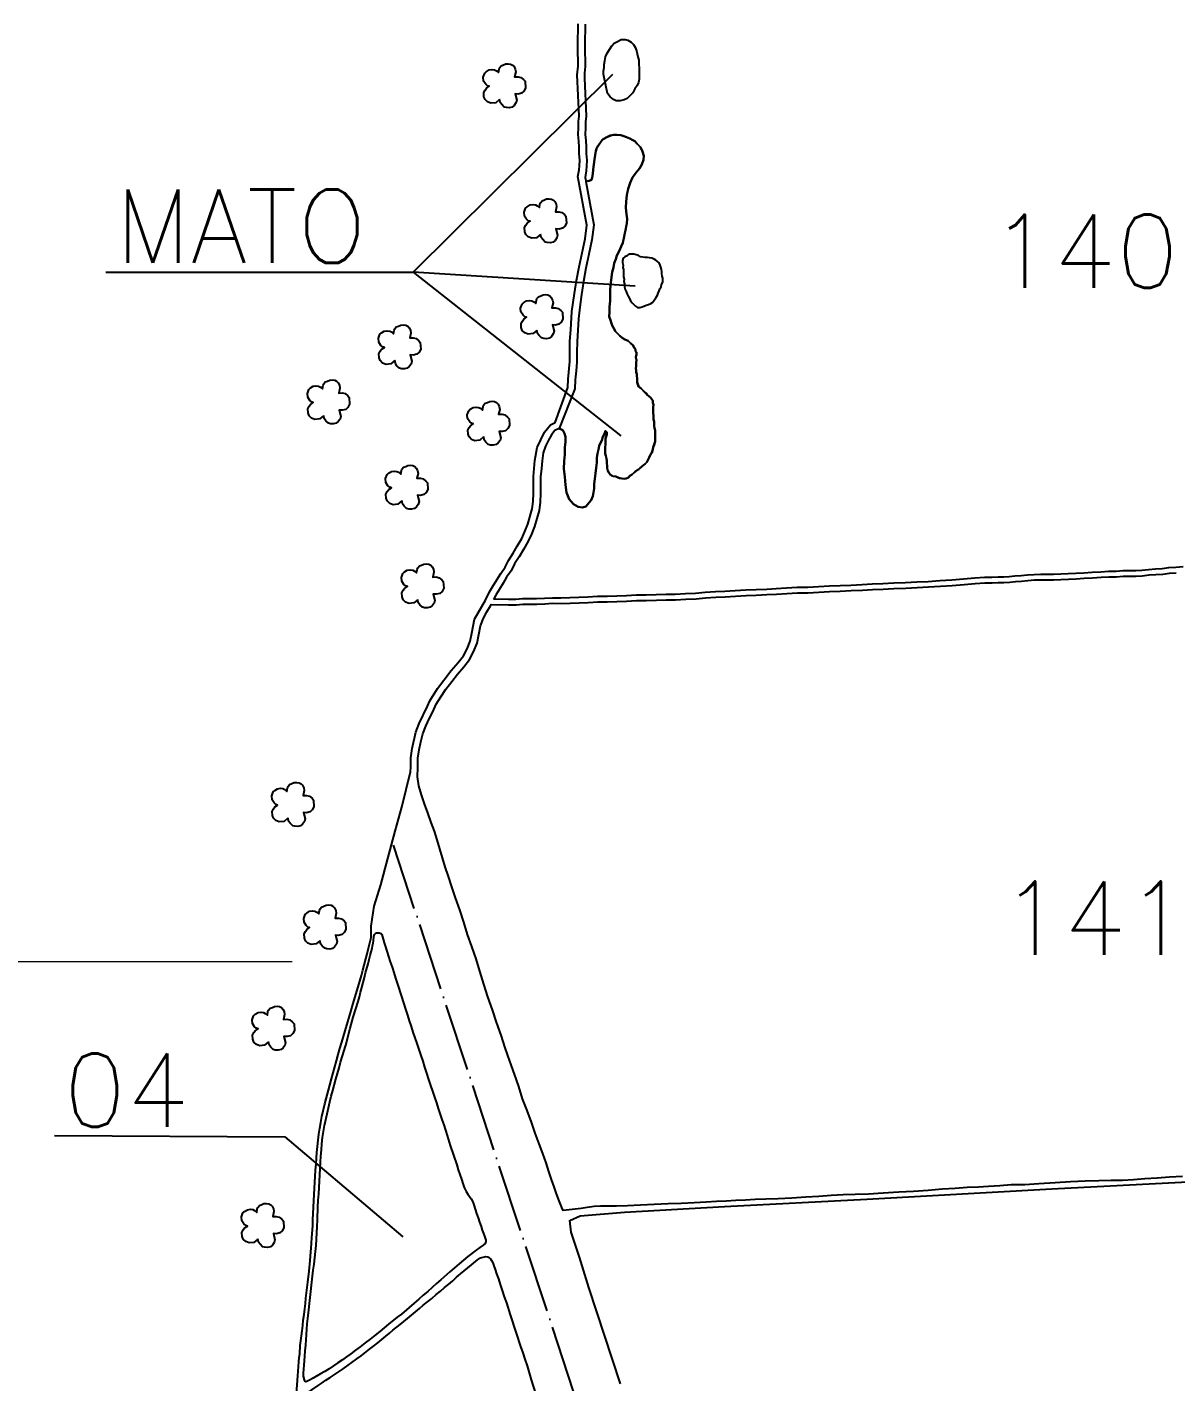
# Model space of a CAD drawing. Extents: x 737683 to 746083, y 7801653 to 7813533.
# Drawn here: x 738398 to 739213, y 7806727 to 7807688 of the extents above; entities that cross this region are included whole.
import ezdxf

# ---------------------------------------------------------------- set-up
doc = ezdxf.new("R2010")
doc.units = 0
doc.header["$MEASUREMENT"] = 0
doc.linetypes.add('ACAD_ISO04W100', pattern=[30, 24, -3, 0, -3])
doc.linetypes.add('CONTINUO', pattern=[0])
for name, color, linetype in [('0114000479', 1, 'Continuous'), ('0114000479003', 5, 'Continuous'), ('0114000479004', 5, 'Continuous'), ('0114000479140', 5, 'Continuous'), ('0114000479141', 5, 'Continuous'), ('0114000479197', 5, 'Continuous'), ('_SIMBOLO ARVORE', 118, 'Continuous'), ('MATO', 3, 'Continuous'), ('REDE_DE_LUZ', 6, 'Continuous'), ('TEXTO_NUN_TAL', 7, 'Continuous')]:
    doc.layers.add(name, color=color, linetype=linetype)
doc.layers.add('MALHA', color=253, linetype='Continuous', lineweight=9)
doc.layers.add('TEXTO_DIVERSOS', color=7, linetype='Continuous', lineweight=5)
doc.styles.add('ROMANS', font='romans')

msp = doc.modelspace()

# ---------------------------------------------------------------- linework, layer by layer
at = {"linetype": 'ByBlock'}
for points in [[(738453.74, 7807513.8), (738671.75, 7807513.8), (738813.28, 7807654.39)], [(738829.08, 7807503.89), (738671.75, 7807513.8), (738819.06, 7807397.78)], [(738417.39, 7806901.82), (738580.77, 7806900.84), (738664.53, 7806829.93)]]:
    msp.add_lwpolyline(points, dxfattribs=at)
at = {"layer": '0114000479'}
msp.add_lwpolyline([(738588.4, 7806709.09), (738589.89, 7806731.41), (738590.77, 7806741.29), (738591.01, 7806744.37), (738591.26, 7806747.03), (738591.7, 7806752.78), (738592.1, 7806756.12), (738592.49, 7806759.65), (738592.97, 7806763.22), (738593.42, 7806766.95), (738593.85, 7806770.88), (738594.33, 7806774.9), (738594.85, 7806778.82), (738595.29, 7806782.65), (738595.7, 7806786.44), (738596.13, 7806790.28), (738596.66, 7806794.09), (738597.11, 7806797.89), (738597.95, 7806805.58), (738598.67, 7806813.17), (738599.6, 7806825.28), (738599.91, 7806829.38), (738600.48, 7806837.76), (738600.7, 7806842.05), (738600.91, 7806846.5), (738601.16, 7806851.01), (738601.4, 7806855.52), (738601.63, 7806859.99), (738601.89, 7806864.32), (738602.33, 7806872.73), (738602.55, 7806877.07), (738602.89, 7806881.38), (738603.2, 7806885.58), (738603.53, 7806889.81), (738603.87, 7806894.06), (738604.4, 7806898.39), (738604.96, 7806902.71), (738605.53, 7806906.89), (738606.22, 7806911.03), (738607.04, 7806915.27), (738609.17, 7806924.11), (738612.7, 7806937.41), (738613.86, 7806941.85), (738617.29, 7806954.79), (738618.51, 7806959.1), (738619.76, 7806963.45), (738621.09, 7806967.93), (738627.82, 7806990.46), (738629.04, 7806994.72), (738632.81, 7807007.26), (738635.07, 7807015.11), (738636.08, 7807018.91), (738639.11, 7807030.59), (738640.08, 7807034.56), (738641.01, 7807038.42), (738641.98, 7807042.15), (738642.01, 7807050.08), (738644.19, 7807064.4), (738648.8, 7807079.54), (738653.76, 7807098.19), (738658.9, 7807117.66), (738663.69, 7807134.67), (738669.96, 7807159.64), (738670, 7807162.84), (738670.09, 7807169.6), (738671.09, 7807176.18), (738673.58, 7807187.62), (738676.04, 7807193.92), (738681.89, 7807206.11), (738683.66, 7807210.03), (738689.05, 7807218.69), (738698.72, 7807231.5), (738703.76, 7807237.17), (738707.46, 7807241.97), (738710.03, 7807246.76), (738712.25, 7807252.25), (738713.39, 7807257.86), (738715.34, 7807267.74), (738722.93, 7807281.26), (738725.82, 7807287.15), (738728.83, 7807291.86), (738733.83, 7807300.32), (738737.03, 7807304.77), (738739.37, 7807309.54), (738742.75, 7807314.57), (738745.58, 7807319.72), (738748.7, 7807325.06), (738751.01, 7807330.06), (738752.95, 7807335.24), (738756.2, 7807346.14), (738756.91, 7807351.24), (738756.99, 7807357.13), (738757.07, 7807363), (738757.15, 7807369.04), (738758.1, 7807380.34), (738759.62, 7807389.53), (738764.94, 7807400.39), (738769.05, 7807405.73), (738772.47, 7807407.24), (738781.37, 7807432.15), (738781.76, 7807438.01), (738782.76, 7807450.56), (738782.85, 7807457.12), (738782.96, 7807464.93), (738783.49, 7807473.08), (738784.32, 7807485.96), (738786.26, 7807498.71), (738787.55, 7807508.04), (738789.37, 7807517.63), (738791.5, 7807527.59), (738793.61, 7807537.54), (738794.87, 7807547.3), (738788.62, 7807581.62), (738789.37, 7807586.5), (738789.79, 7807589.36), (738789.84, 7807593.24), (738789.48, 7807597.89), (738789.54, 7807602.53), (738789.2, 7807606.73), (738788.83, 7807611.4), (738788.83, 7807611.4), (738788.89, 7807616.29), (738788.95, 7807620.76), (738789.41, 7807624.59), (738788.1, 7807653.82), (738788.75, 7807660.04), (738788.81, 7807664.25), (738788.45, 7807669.13), (738788.52, 7807674.55), (738788.6, 7807679.86), (738788.67, 7807684.95), (738788.73, 7807690.04)], dxfattribs=at)
at = {"layer": '0114000479003', "linetype": 'CONTINUO', "flags": 128}
msp.add_lwpolyline([(738594.76, 7806717.14), (738596.13, 7806718.71), (738597.79, 7806720.19), (738599.77, 7806721.51), (738604.48, 7806724.62), (738607.14, 7806726.39), (738609.9, 7806728.24), (738612.79, 7806730.16), (738615.77, 7806732.15), (738622.05, 7806736.39), (738631.87, 7806743.38), (738634.81, 7806745.6), (738640.88, 7806750.18), (738643.67, 7806752.5), (738646.58, 7806754.88), (738652.42, 7806759.59), (738654.93, 7806761.69), (738657.41, 7806763.66), (738662.47, 7806767.72), (738667.64, 7806772.04), (738673.29, 7806776.66), (738676.12, 7806779.01), (738678.95, 7806781.36), (738681.87, 7806783.75), (738684.92, 7806786.3), (738688.01, 7806788.95), (738691.04, 7806791.48), (738694, 7806793.95), (738696.93, 7806796.4), (738699.78, 7806798.82), (738702.57, 7806801.21), (738705.39, 7806803.6), (738708.02, 7806805.82), (738710.63, 7806807.92), (738713.14, 7806809.99), (738717.46, 7806813.68), (738719.54, 7806814.92), (738721.44, 7806815.58), (738723.27, 7806815.92), (738724.66, 7806815.81), (738725.66, 7806815.34), (738726.58, 7806814.38), (738727.37, 7806813.09), (738728.2, 7806811.38), (738729.02, 7806809.26), (738729.91, 7806806.77), (738730.95, 7806803.7), (738732.15, 7806800.08), (738733.52, 7806796.08), (738734.92, 7806791.79), (738736.37, 7806787.4), (738737.88, 7806783.05), (738740.58, 7806774.57), (738741.92, 7806770.36), (738743.31, 7806765.98), (738744.82, 7806761.51), (738747.92, 7806752.21), (738749.42, 7806747.74), (738750.9, 7806743.12), (738752.53, 7806738.38), (738754.05, 7806733.56), (738755.53, 7806728.63), (738758.58, 7806718.95), (738760.03, 7806714.34), (738761.48, 7806709.76), (738762.99, 7806705.13), (738764.51, 7806700.57), (738765.99, 7806696.05), (738769.03, 7806686.68), (738770.63, 7806681.73), (738772.22, 7806676.85), (738773.8, 7806672.1), (738775.28, 7806667.5), (738778.24, 7806658.41), (738779.77, 7806653.63), (738781.37, 7806648.75), (738782.98, 7806643.8), (738784.66, 7806638.64), (738786.42, 7806633.34), (738788.19, 7806627.95), (738789.97, 7806622.66), (738791.71, 7806617.5), (738794.92, 7806607.78), (738797.66, 7806599.43), (738799.04, 7806595.16), (738800.44, 7806590.72), (738801.87, 7806586.14), (738804.92, 7806576.91), (738806.48, 7806572.27), (738808.03, 7806567.57), (738809.62, 7806562.71), (738811.26, 7806557.71), (738812.9, 7806552.72), (738816.08, 7806543.36), (738817.57, 7806538.94), (738818.98, 7806534.67), (738821.64, 7806526.54), (738822.94, 7806522.65), (738825.44, 7806514.87), (738826.59, 7806511.18), (738828.79, 7806504.25), (738829.88, 7806500.86), (738831.09, 7806497.31), (738832.4, 7806493.61), (738833.67, 7806489.77), (738836.23, 7806482.02), (738837.47, 7806478.21), (738839.84, 7806470.9), (738841.85, 7806464.44), (738843.88, 7806458.06), (738844.96, 7806454.65), (738846.06, 7806451.14), (738847.16, 7806447.54), (738848.29, 7806444.01), (738849.39, 7806440.65), (738850.4, 7806437.53), (738851.39, 7806434.61), (738852.29, 7806432), (738853.13, 7806429.47), (738853.96, 7806427.06), (738854.59, 7806425.38), (738854.76, 7806424.83), (738855.02, 7806423.95), (738854.83, 7806423.27), (738854.84, 7806423.25), (738853.66, 7806422.68), (738852.13, 7806422.02), (738850.08, 7806421.27), (738847.76, 7806420.45), (738845.08, 7806419.95), (738842.1, 7806419.54), (738839.04, 7806419.21), (738836.14, 7806418.89), (738833.29, 7806418.72), (738827.63, 7806418.35), (738824.65, 7806418.33), (738817.35, 7806418.21), (738813.8, 7806418.09), (738807.1, 7806417.79), (738803.81, 7806417.56), (738800.3, 7806417.37), (738796.77, 7806417.24), (738793.02, 7806417), (738789.07, 7806416.76), (738785.1, 7806416.66), (738777.13, 7806416.1), (738773.31, 7806415.74), (738765.43, 7806415.12), (738753.37, 7806414.64), (738741.3, 7806414.09), (738728.61, 7806413.32), (738719.39, 7806412.85), (738710.09, 7806412.49), (738705.52, 7806412.37), (738692.17, 7806411.78), (738688.07, 7806411.6), (738680.3, 7806411.18), (738663.05, 7806410.16), (738647.88, 7806409.21), (738644.68, 7806409.06), (738641.17, 7806408.85), (738637.55, 7806408.54), (738633.7, 7806408.39), (738629.81, 7806408.3), (738622.4, 7806408.05), (738618.81, 7806407.93), (738611.56, 7806407.82), (738607.6, 7806407.61), (738603.34, 7806407.34), (738598.94, 7806406.99), (738594.8, 7806406.68), (738586.82, 7806406.08), (738582.92, 7806405.89), (738575.31, 7806405.13), (738571.64, 7806404.8), (738568.2, 7806404.67), (738565.16, 7806404.47), (738559.78, 7806404.87), (738556.55, 7806407.1), (738555.96, 7806408.89), (738556.14, 7806411.04), (738556.81, 7806413.44), (738557.79, 7806416.23), (738559.3, 7806419.58), (738561.21, 7806422.92), (738563.49, 7806426.38), (738565.76, 7806429.82), (738568.09, 7806433.4), (738570.38, 7806436.94), (738574.06, 7806444.53), (738575.03, 7806448.64), (738575.42, 7806452.79), (738575.42, 7806457.17), (738575.21, 7806461.81), (738574.93, 7806471.52), (738574.84, 7806481.24), (738574.73, 7806486.29), (738574.73, 7806491.55), (738574.85, 7806496.79), (738575.11, 7806507.19), (738575.3, 7806512.4), (738575.46, 7806517.61), (738575.62, 7806528.13), (738575.35, 7806543.82), (738575.37, 7806549.06), (738575.57, 7806554.5), (738575.96, 7806560), (738576.26, 7806565.4), (738576.66, 7806570.81), (738577.52, 7806581.74), (738577.9, 7806587.16), (738578.36, 7806597.96), (738578.55, 7806603.23), (738578.79, 7806608.4), (738578.98, 7806613.56), (738579.24, 7806618.49), (738579.62, 7806623.27), (738580.05, 7806628.06), (738580.67, 7806632.81), (738581.25, 7806637.5), (738581.78, 7806641.99), (738582.19, 7806646.38), (738582.59, 7806650.71), (738582.91, 7806655.08), (738583.41, 7806659.56), (738584.03, 7806664.16), (738585.33, 7806672.99), (738585.97, 7806677.2), (738587.94, 7806688.69), (738588.63, 7806692.3), (738589.29, 7806695.71), (738589.93, 7806698.92), (738590.52, 7806702.02), (738591.15, 7806705), (738591.64, 7806707.72), (738591.64, 7806708.62), (738592.42, 7806710.87), (738592.64, 7806711.74), (738592.76, 7806712.45), (738592.95, 7806713.61), (738593.65, 7806715.41)], close=True, dxfattribs=at)
at = {"layer": '0114000479004', "linetype": 'CONTINUO', "flags": 128}
msp.add_lwpolyline([(738595.54, 7806753.08), (738595.82, 7806756.99), (738596.04, 7806760.74), (738596.31, 7806764.43), (738596.56, 7806768.17), (738597.05, 7806772.05), (738597.57, 7806776.13), (738598.53, 7806784.75), (738598.96, 7806789.09), (738599.91, 7806797.79), (738600.36, 7806802.09), (738600.86, 7806806.36), (738601.46, 7806810.62), (738601.99, 7806815.03), (738602.45, 7806819.42), (738602.85, 7806823.77), (738603.42, 7806832.73), (738603.65, 7806837.24), (738603.88, 7806841.86), (738604.25, 7806851.18), (738604.49, 7806855.75), (738604.73, 7806860.32), (738605.02, 7806864.9), (738605.25, 7806869.39), (738605.52, 7806873.94), (738605.77, 7806878.48), (738605.98, 7806882.91), (738606.23, 7806887.21), (738606.62, 7806891.53), (738607.05, 7806895.87), (738607.56, 7806900.23), (738608.24, 7806904.54), (738608.96, 7806908.76), (738610.68, 7806917.23), (738611.69, 7806921.46), (738612.71, 7806925.61), (738613.71, 7806929.7), (738614.73, 7806933.77), (738616.86, 7806941.82), (738619.16, 7806949.82), (738620.26, 7806953.84), (738623.9, 7806965.83), (738627.08, 7806977.8), (738629.27, 7806985.73), (738632.71, 7806996.74), (738633.65, 7807000.05), (738634.5, 7807003.28), (738635.37, 7807006.62), (738636.3, 7807010.18), (738637.15, 7807013.76), (738638, 7807017.11), (738639.72, 7807023.41), (738640.58, 7807026.45), (738641.33, 7807029.33), (738642.07, 7807032.05), (738642.59, 7807034.3), (738642.99, 7807036.32), (738643.33, 7807038.05), (738643.5, 7807039.69), (738643.77, 7807042.96), (738644.31, 7807044.19), (738645.01, 7807044.97), (738645.74, 7807045.52), (738646.55, 7807045.54), (738647.6, 7807045.54), (738648.98, 7807044.95), (738649.56, 7807044.21), (738650.5, 7807040.96), (738651.22, 7807038.39), (738652.07, 7807035.47), (738654.35, 7807028.57), (738655.53, 7807024.91), (738656.8, 7807021.08), (738658.08, 7807017.25), (738659.31, 7807013.37), (738660.68, 7807009.05), (738663.46, 7807000.22), (738664.87, 7806995.75), (738666.32, 7806991.31), (738667.68, 7806987.2), (738668.98, 7806983.16), (738670.28, 7806979.12), (738671.59, 7806975.07), (738674.4, 7806966.93), (738675.77, 7806962.75), (738677.15, 7806958.57), (738678.49, 7806954.38), (738679.86, 7806950.13), (738683.96, 7806937.31), (738685.38, 7806933.12), (738686.83, 7806929.05), (738688.25, 7806924.97), (738689.57, 7806920.96), (738692.1, 7806913.14), (738693.39, 7806909.29), (738694.59, 7806905.47), (738695.76, 7806901.71), (738697.97, 7806894.72), (738700.25, 7806887.93), (738702.61, 7806881), (738703.74, 7806877.53), (738704.85, 7806874.11), (738705.92, 7806870.8), (738706.9, 7806867.71), (738708.02, 7806864.78), (738709.28, 7806862.17), (738710.54, 7806860.23), (738711.76, 7806858.52), (738712.96, 7806856.76), (738713.97, 7806854.82), (738714.86, 7806852.5), (738715.79, 7806849.53), (738716.75, 7806846.37), (738717.74, 7806843.3), (738718.82, 7806840.25), (738719.87, 7806837.22), (738720.78, 7806834.58), (738721.6, 7806832.32), (738722.34, 7806830.41), (738723.36, 7806827.63), (738723.28, 7806826.5), (738722.79, 7806825.27), (738721.34, 7806823.95), (738719.13, 7806822.39), (738716.49, 7806820.53), (738710.6, 7806815.96), (738707.52, 7806813.47), (738704.39, 7806810.8), (738701.06, 7806808.01), (738697.83, 7806805.13), (738691.34, 7806799.45), (738688.37, 7806796.86), (738682.06, 7806791.2), (738678.95, 7806788.47), (738675.76, 7806785.7), (738672.54, 7806782.95), (738663.43, 7806775.2), (738660.45, 7806772.86), (738654.22, 7806767.91), (738651.16, 7806765.36), (738648.01, 7806762.8), (738644.75, 7806760.13), (738641.3, 7806757.39), (738637.75, 7806754.66), (738634.16, 7806752.01), (738630.81, 7806749.46), (738627.56, 7806747.04), (738624.56, 7806744.79), (738621.53, 7806742.75), (738618.36, 7806740.57), (738615.24, 7806738.47), (738612.08, 7806736.44), (738609.11, 7806734.53), (738606.14, 7806732.69), (738600.79, 7806729.64), (738598.26, 7806728.35), (738596.38, 7806727.45), (738595.69, 7806727.15), (738595.19, 7806727.33), (738594.99, 7806727.71), (738594.66, 7806728.6), (738594.03, 7806731.12), (738593.94, 7806733.22), (738594.17, 7806735.99), (738594.38, 7806738.95), (738594.63, 7806741.96), (738594.92, 7806745.36), (738595.22, 7806749.14)], close=True, dxfattribs=at)
at = {"layer": '0114000479140', "linetype": 'ByBlock'}
msp.add_lwpolyline([(738793.73, 7807689.76), (738793.66, 7807684.89), (738793.6, 7807679.79), (738793.52, 7807674.48), (738793.45, 7807669.27), (738793.81, 7807664.4), (738793.74, 7807659.75), (738793.26, 7807655.1), (738793.21, 7807651.45), (738794.42, 7807624.41), (738793.95, 7807620.43), (738793.89, 7807616.22), (738793.83, 7807611.57), (738794.19, 7807607.14), (738794.55, 7807602.7), (738794.48, 7807598.05), (738794.84, 7807593.4), (738794.78, 7807588.97), (738794.32, 7807585.76), (738793.86, 7807582.78), (738793.83, 7807580.91), (738794.2, 7807578.89), (738794.64, 7807578.34), (738796.63, 7807578.75), (738798.22, 7807579.4), (738798.66, 7807581.05), (738799.11, 7807583.59), (738799.47, 7807586.58), (738799.93, 7807590.11), (738800.4, 7807593.76), (738800.86, 7807596.86), (738801.61, 7807601.38), (738803.37, 7807604.24), (738805.77, 7807607.69), (738809, 7807609.71), (738813.04, 7807611.31), (738816.25, 7807611.27), (738818.98, 7807611.01), (738821.06, 7807610.32), (738823.04, 7807609.52), (738825.44, 7807608.6), (738827, 7807607.69), (738828.98, 7807606.67), (738830.53, 7807604.98), (738832.9, 7807602.41), (738834.44, 7807599.39), (738835.23, 7807596.39), (738835.2, 7807593.52), (738833.89, 7807590.32), (738832.28, 7807587.35), (738829.83, 7807584.51), (738827.38, 7807581.11), (738825.75, 7807577.14), (738824.12, 7807572.96), (738823.22, 7807568.54), (738822.74, 7807563.89), (738822.68, 7807559.46), (738823.04, 7807554.92), (738823.41, 7807551.59), (738823.37, 7807548.38), (738822.92, 7807546.28), (738822.48, 7807544.85), (738820.36, 7807534.69), (738819.17, 7807532.05), (738817.87, 7807528.85), (738816.25, 7807525.66), (738815.48, 7807523.01), (738814.19, 7807520.26), (738813.73, 7807517.28), (738812.95, 7807513.97), (738812.48, 7807510.32), (738812.01, 7807506.34), (738811.53, 7807501.92), (738811.47, 7807497.71), (738811.42, 7807493.5), (738810.94, 7807489.19), (738810.89, 7807485.42), (738810.85, 7807482.43), (738811.65, 7807479.88), (738812.46, 7807477.54), (738813.17, 7807475.65), (738814.4, 7807473.75), (738815.11, 7807472.08), (738816.76, 7807470.39), (738818.31, 7807468.82), (738819.87, 7807467.36), (738821.84, 7807466.23), (738824.24, 7807465.2), (738825.79, 7807463.63), (738827.45, 7807462.16), (738829.4, 7807458.89), (738829.38, 7807457.93), (738830.11, 7807457.15), (738830.08, 7807455.37), (738829.75, 7807454.16), (738829.73, 7807452.83), (738830.03, 7807451.39), (738830.01, 7807449.95), (738829.99, 7807448.4), (738829.97, 7807447.18), (738829.64, 7807445.63), (738829.93, 7807444.41), (738829.91, 7807442.97), (738830.32, 7807441.64), (738830.3, 7807440.2), (738830.69, 7807438.64), (738830.66, 7807435.99), (738831.06, 7807434.43), (738831.46, 7807433.21), (738832.18, 7807432.31), (738833.42, 7807431.3), (738835.86, 7807428.9), (738836.94, 7807428.04), (738837.77, 7807427.03), (738838.91, 7807425.91), (738840.15, 7807425), (738841.7, 7807422.85), (738841.67, 7807421.22), (738842.07, 7807419.77), (738842.05, 7807418.22), (738842.03, 7807416.78), (738842, 7807414.02), (738842.29, 7807412.35), (738842.25, 7807409.36), (738842.65, 7807407.92), (738842.6, 7807404.7), (738843.4, 7807401.81), (738843.38, 7807400.26), (738843.36, 7807398.6), (738843.34, 7807397.16), (738843.29, 7807393.73), (738842.64, 7807391.58), (738841.98, 7807389.76), (738841.65, 7807388.22), (738840.92, 7807385.83), (738839.91, 7807384.03), (738839.16, 7807382.38), (738838.3, 7807380.95), (738837.44, 7807379.19), (738836.27, 7807377.99), (738835.1, 7807377.12), (738833.83, 7807376.14), (738831.98, 7807374.4), (738830.65, 7807373.41), (738829.38, 7807372.54), (738828.22, 7807371.56), (738826.94, 7807370.47), (738825.36, 7807369.5), (738824.51, 7807368.4), (738822.22, 7807367.31), (738819.78, 7807367.69), (738817.57, 7807368.01), (738815.39, 7807368.97), (738813.11, 7807369.3), (738811.43, 7807370.46), (738810.61, 7807371.8), (738809.79, 7807373.03), (738809.39, 7807374.81), (738809.42, 7807376.69), (738809.13, 7807378.36), (738809.15, 7807380.02), (738808.76, 7807381.79), (738808.36, 7807383.68), (738807.96, 7807385.35), (738807.99, 7807387.23), (738808.02, 7807389.56), (738808.05, 7807391.88), (738808.08, 7807393.98), (738808.11, 7807395.87), (738808.99, 7807398.96), (738809, 7807399.95), (738808.59, 7807400.95), (738808.18, 7807401.4), (738807.74, 7807400.08), (738806.99, 7807398.43), (738806.13, 7807396.78), (738805.68, 7807394.9), (738804.5, 7807392.81), (738803.64, 7807390.72), (738803.18, 7807388.18), (738802.41, 7807385.42), (738801.95, 7807382.22), (738801.9, 7807378.9), (738801.43, 7807375.14), (738800.96, 7807371.05), (738800.59, 7807367.29), (738800.13, 7807363.75), (738800.08, 7807360.54), (738799.63, 7807357.77), (738799.17, 7807355.01), (738797.98, 7807352.15), (738794.25, 7807347.77), (738791.83, 7807346.92), (738788.69, 7807347.4), (738785.47, 7807349.33), (738782.37, 7807352.91), (738780.44, 7807357.59), (738779.68, 7807363.14), (738779.34, 7807368.79), (738778.68, 7807374.56), (738778.75, 7807379.87), (738779.24, 7807384.63), (738779.3, 7807389.5), (738779.67, 7807393.7), (738779.72, 7807397.14), (738779.02, 7807399.47), (738777.79, 7807401.81), (738775.4, 7807403.06), (738772.24, 7807401.67), (738769.78, 7807398.49), (738767.74, 7807394.75), (738765.69, 7807390.57), (738764.05, 7807385.72), (738763.14, 7807380.19), (738762.65, 7807374.77), (738762.15, 7807368.8), (738762.07, 7807362.93), (738761.99, 7807357.06), (738761.91, 7807350.86), (738761.09, 7807345), (738759.34, 7807339.16), (738757.69, 7807333.64), (738755.63, 7807328.13), (738753.14, 7807322.74), (738749.92, 7807317.25), (738747.02, 7807311.97), (738743.71, 7807307.03), (738741.34, 7807302.19), (738738.03, 7807297.58), (738735.56, 7807293.41), (738733.09, 7807289.23), (738730.63, 7807285.39), (738728.96, 7807282.17), (738739.36, 7807282.07), (738744.52, 7807282.11), (738749.36, 7807282.49), (738754.13, 7807282.42), (738759.33, 7807282.57), (738764.85, 7807282.72), (738770.56, 7807283.09), (738776.57, 7807283.01), (738782.9, 7807283.14), (738789.28, 7807283.5), (738795.68, 7807283.74), (738802.52, 7807284.09), (738809.36, 7807284.22), (738816.15, 7807284.35), (738822.93, 7807284.7), (738830.1, 7807285.05), (738836.93, 7807285.18), (738844.16, 7807285.42), (738850.99, 7807285.54), (738857.67, 7807285.68), (738864.88, 7807286.02), (738872.08, 7807286.36), (738878.89, 7807286.93), (738886.05, 7807287.39), (738892.88, 7807287.75), (738900.1, 7807288.09), (738907.67, 7807288.65), (738914.93, 7807288.89), (738922.46, 7807289.23), (738929.25, 7807289.58), (738936.49, 7807290.15), (738944.11, 7807290.49), (738951.75, 7807290.61), (738959.27, 7807291.06), (738966.94, 7807291.4), (738974.49, 7807291.74), (738982.14, 7807292.08), (738990.1, 7807292.52), (738997.35, 7807292.87), (739004.9, 7807293.21), (739012.57, 7807293.55), (739020.96, 7807293.88), (739028.91, 7807294.21), (739036.86, 7807294.66), (739045.35, 7807295.21), (739053.73, 7807295.76), (739062.09, 7807296.42), (739070.09, 7807297.2), (739076.98, 7807297.55), (739082.23, 7807297.7), (739086.55, 7807297.87), (739090.63, 7807297.92), (739094.53, 7807298.09), (739098.48, 7807298.47), (739102.89, 7807298.86), (739107.31, 7807299.24), (739112.19, 7807299.62), (739116.98, 7807299.78), (739121.42, 7807299.83), (739125.81, 7807299.78), (739130.97, 7807299.92), (739136.22, 7807300.3), (739141.78, 7807300.44), (739147.3, 7807300.81), (739153.39, 7807301.17), (739159.39, 7807301.53), (739164.98, 7807301.79), (739170.19, 7807301.94), (739175.05, 7807302.32), (739179.81, 7807302.26), (739184.17, 7807302.42), (739188.48, 7807302.58), (739193.29, 7807303.17), (739198.16, 7807303.44), (739202.92, 7807303.81), (739207.64, 7807304.41), (739212.53, 7807304.8), (739217.79, 7807305.17)], dxfattribs=at)
at = {"layer": '0114000479141', "linetype": 'ByBlock'}
msp.add_lwpolyline([(739217.46, 7806872.71), (739208.17, 7806872.17), (739199.37, 7806871.41), (739190.69, 7806870.97), (739182.58, 7806870.41), (739174.69, 7806869.86), (739166.81, 7806869.75), (739157.99, 7806869.65), (739148.29, 7806869.44), (739137.84, 7806868.92), (739127.03, 7806868.18), (739115.38, 7806867.56), (739105.47, 7806866.81), (739095.84, 7806866.72), (739087.8, 7806866.16), (739079.81, 7806865.71), (739072.59, 7806865.15), (739064.64, 7806864.81), (739056.21, 7806864.26), (739046.96, 7806863.61), (739036.99, 7806862.86), (739026.56, 7806862.12), (739016.18, 7806861.7), (739005.02, 7806860.96), (738994.59, 7806860.22), (738985.1, 7806860.02), (738976.64, 7806859.69), (738968.22, 7806859.14), (738959.44, 7806858.59), (738950.19, 7806858.16), (738940.21, 7806857.41), (738930.63, 7806856.88), (738921.84, 7806856.67), (738914.25, 7806856.32), (738907.42, 7806855.97), (738900.61, 7806855.62), (738893.79, 7806855.27), (738886.96, 7806854.92), (738879.43, 7806854.47), (738871.04, 7806854.14), (738861.82, 7806853.6), (738852.61, 7806853.28), (738842.62, 7806852.86), (738832.98, 7806852.33), (738823.77, 7806852.01), (738815.88, 7806851.68), (738809.5, 7806851.76), (738804.56, 7806851.6), (738800.02, 7806851.32), (738795.18, 7806850.71), (738790.78, 7806850.1), (738778.13, 7806848.53), (738777.17, 7806850.75), (738775.24, 7806855.43), (738773.32, 7806860.44), (738771.81, 7806865.33), (738769.89, 7806870.67), (738767.98, 7806876.35), (738765.96, 7806882.35), (738763.74, 7806888.92), (738761.01, 7806895.93), (738758.28, 7806903.39), (738755.66, 7806911.18), (738752.52, 7806919.52), (738749.38, 7806927.76), (738746.78, 7806936.44), (738743.65, 7806945.34), (738740.21, 7806954.46), (738737.08, 7806963.81), (738734.06, 7806972.93), (738730.94, 7806982.05), (738727.91, 7806990.96), (738724.79, 7807000.08), (738721.77, 7807009.09), (738719.06, 7807018.21), (738716.35, 7807027.1), (738713.32, 7807035.78), (738710.19, 7807044.24), (738707.58, 7807052.92), (738704.87, 7807061.81), (738701.74, 7807070.38), (738699.12, 7807078.17), (738696.8, 7807085.4), (738694.48, 7807092.18), (738692.58, 7807098.52), (738690.67, 7807104.97), (738688.77, 7807111.31), (738686.86, 7807117.65), (738684.53, 7807123.77), (738682.21, 7807130.45), (738679.89, 7807137.01), (738677.57, 7807143.36), (738675.66, 7807149.69), (738674.91, 7807156.02), (738675, 7807162.77), (738675.08, 7807169.19), (738676, 7807175.27), (738677.23, 7807180.9), (738678.57, 7807186.64), (738680.63, 7807191.93), (738683.11, 7807197.1), (738685.59, 7807202.16), (738688.08, 7807207.67), (738691.29, 7807212.83), (738695.03, 7807218.32), (738699.09, 7807223.69), (738703.14, 7807228.95), (738707.61, 7807233.98), (738711.66, 7807239.25), (738714.57, 7807244.63), (738717.06, 7807250.8), (738718.3, 7807256.87), (738719.53, 7807263.17), (738721.6, 7807268.68), (738724.07, 7807273.08), (738726.54, 7807277.25), (738726.99, 7807278.19), (738739.36, 7807278.07), (738744.69, 7807278.11), (738749.49, 7807278.49), (738754.16, 7807278.42), (738759.44, 7807278.57), (738765.03, 7807278.72), (738770.66, 7807279.09), (738776.59, 7807279.01), (738783.05, 7807279.14), (738789.47, 7807279.5), (738795.86, 7807279.75), (738802.66, 7807280.1), (738809.44, 7807280.22), (738816.29, 7807280.36), (738823.13, 7807280.71), (738830.23, 7807281.05), (738837.03, 7807281.18), (738844.27, 7807281.42), (738851.07, 7807281.55), (738857.81, 7807281.68), (738865.07, 7807282.02), (738872.34, 7807282.37), (738879.18, 7807282.94), (738886.28, 7807283.4), (738893.08, 7807283.75), (738900.34, 7807284.1), (738907.88, 7807284.66), (738915.09, 7807284.89), (738922.66, 7807285.23), (738929.51, 7807285.59), (738936.74, 7807286.15), (738944.23, 7807286.49), (738951.9, 7807286.61), (738959.48, 7807287.06), (738967.12, 7807287.4), (738974.67, 7807287.74), (738982.34, 7807288.08), (738990.31, 7807288.53), (738997.54, 7807288.87), (739005.08, 7807289.21), (739012.73, 7807289.55), (739021.12, 7807289.88), (739029.11, 7807290.22), (739037.1, 7807290.67), (739045.61, 7807291.22), (739054.01, 7807291.77), (739062.44, 7807292.43), (739070.39, 7807293.21), (739077.14, 7807293.56), (739082.37, 7807293.71), (739086.65, 7807293.87), (739090.74, 7807293.92), (739094.81, 7807294.1), (739098.84, 7807294.49), (739103.24, 7807294.87), (739107.64, 7807295.25), (739112.41, 7807295.63), (739117.07, 7807295.78), (739121.42, 7807295.83), (739125.84, 7807295.77), (739131.17, 7807295.93), (739136.41, 7807296.3), (739141.96, 7807296.45), (739147.55, 7807296.82), (739153.63, 7807297.18), (739159.6, 7807297.54), (739165.13, 7807297.79), (739170.4, 7807297.94), (739175.18, 7807298.32), (739179.86, 7807298.26), (739184.31, 7807298.42), (739188.8, 7807298.58), (739193.65, 7807299.19), (739198.43, 7807299.45), (739203.33, 7807299.83), (739208.05, 7807300.43), (739212.82, 7807300.81)], dxfattribs=at)
at = {"layer": '0114000479197'}
msp.add_lwpolyline([(738818.77, 7806725.63), (738796.29, 7806794.1), (738789.79, 7806815.42), (738783.88, 7806833.28), (738782.97, 7806841.46), (738790.14, 7806844.77), (738821.69, 7806847.35), (738892.51, 7806851.32), (738993.37, 7806856.67), (739124.59, 7806863.96), (739267.22, 7806871.31), (739478.26, 7806882.98), (739525.52, 7806885.24), (739530.2, 7806884.79), (739536.68, 7806883.8), (739539.27, 7806876.51), (739540.32, 7806869.11), (739545.97, 7806804.61), (739561.48, 7806583.2)], dxfattribs=at)
at = {"layer": '_SIMBOLO ARVORE', "linetype": 'CONTINUO'}
for points in [[(738733.01, 7807636.33, 0), (738730.31, 7807634.06, 0), (738726.87, 7807633.67, 0), (738724.43, 7807634.62, 0), (738722.69, 7807636.32, 0), (738721.98, 7807638.28, 0), (738721.78, 7807641.16, 0), (738722.72, 7807642.98, 0), (738723.71, 7807644.33, 0), (738725.68, 7807645.67, 0), (738724.42, 7807646.07, 0), (738723.19, 7807647.09, 0), (738721.73, 7807649.39, 0), (738721.46, 7807652.13, 0), (738722.52, 7807654.97, 0), (738723.62, 7807656, 0), (738725.64, 7807657.23, 0), (738727.75, 7807657.51, 0), (738729.45, 7807657.27, 0), (738730.78, 7807656.65, 0), (738732.25, 7807655.34, 0), (738732.69, 7807657.84, 0), (738733.06, 7807658.84, 0), (738734.16, 7807660.23, 0), (738735.79, 7807660.83, 0), (738737.38, 7807661.53, 0), (738739.17, 7807661.7, 0), (738740.86, 7807661.45, 0), (738742.24, 7807660.73, 0), (738743.26, 7807659.62, 0), (738744.15, 7807657.86, 0), (738744.5, 7807655.89, 0), (738743.69, 7807652.39, 0), (738746.14, 7807652.43, 0), (738748.17, 7807651.94, 0), (738750.08, 7807650.43, 0), (738751.15, 7807649.22, 0), (738751.43, 7807644.4, 0), (738750.25, 7807642.24, 0), (738748.68, 7807640.8, 0), (738746.21, 7807640.14, 0), (738744.04, 7807640.33, 0), (738745.2, 7807635.83, 0), (738744.67, 7807633.91, 0), (738743.37, 7807632.08, 0), (738741.94, 7807630.94, 0), (738739.9, 7807630.44, 0), (738737.88, 7807630.56, 0), (738736.37, 7807630.99, 0), (738734.63, 7807632.69, 0), (738733.45, 7807634.23, 0), (738733.09, 7807636.56, 0)], [(738761.99, 7807540.61, 0), (738759.29, 7807538.34, 0), (738755.86, 7807537.95, 0), (738753.42, 7807538.9, 0), (738751.68, 7807540.6, 0), (738750.96, 7807542.55, 0), (738750.77, 7807545.44, 0), (738751.71, 7807547.26, 0), (738752.69, 7807548.61, 0), (738754.67, 7807549.95, 0), (738753.41, 7807550.35, 0), (738752.17, 7807551.37, 0), (738750.71, 7807553.67, 0), (738750.45, 7807556.4, 0), (738751.5, 7807559.25, 0), (738752.61, 7807560.27, 0), (738754.62, 7807561.51, 0), (738756.74, 7807561.79, 0), (738758.43, 7807561.55, 0), (738759.77, 7807560.93, 0), (738761.23, 7807559.62, 0), (738761.67, 7807562.12, 0), (738762.05, 7807563.12, 0), (738763.14, 7807564.51, 0), (738764.77, 7807565.1, 0), (738766.37, 7807565.81, 0), (738768.15, 7807565.97, 0), (738769.85, 7807565.73, 0), (738771.22, 7807565.01, 0), (738772.24, 7807563.9, 0), (738773.14, 7807562.14, 0), (738773.49, 7807560.17, 0), (738772.68, 7807556.67, 0), (738775.13, 7807556.71, 0), (738777.16, 7807556.22, 0), (738779.07, 7807554.71, 0), (738780.13, 7807553.49, 0), (738780.42, 7807548.67, 0), (738779.24, 7807546.52, 0), (738777.67, 7807545.08, 0), (738775.2, 7807544.42, 0), (738773.03, 7807544.61, 0), (738774.19, 7807540.11, 0), (738773.66, 7807538.19, 0), (738772.35, 7807536.36, 0), (738770.92, 7807535.22, 0), (738768.89, 7807534.72, 0), (738766.87, 7807534.84, 0), (738765.35, 7807535.27, 0), (738763.62, 7807536.97, 0), (738762.44, 7807538.51, 0), (738762.08, 7807540.84, 0)], [(738759.47, 7807472.6, 0), (738756.77, 7807470.33, 0), (738753.34, 7807469.93, 0), (738750.89, 7807470.88, 0), (738749.16, 7807472.59, 0), (738748.44, 7807474.54, 0), (738748.25, 7807477.43, 0), (738749.19, 7807479.25, 0), (738750.17, 7807480.59, 0), (738752.15, 7807481.93, 0), (738750.89, 7807482.33, 0), (738749.65, 7807483.36, 0), (738748.19, 7807485.66, 0), (738747.93, 7807488.39, 0), (738748.98, 7807491.24, 0), (738750.09, 7807492.26, 0), (738752.1, 7807493.49, 0), (738754.22, 7807493.78, 0), (738755.91, 7807493.53, 0), (738757.25, 7807492.92, 0), (738758.71, 7807491.61, 0), (738759.15, 7807494.11, 0), (738759.53, 7807495.11, 0), (738760.62, 7807496.49, 0), (738762.25, 7807497.09, 0), (738763.84, 7807497.8, 0), (738765.63, 7807497.96, 0), (738767.33, 7807497.72, 0), (738768.7, 7807496.99, 0), (738769.72, 7807495.89, 0), (738770.62, 7807494.12, 0), (738770.97, 7807492.16, 0), (738770.16, 7807488.66, 0), (738772.61, 7807488.7, 0), (738774.64, 7807488.21, 0), (738776.55, 7807486.69, 0), (738777.61, 7807485.48, 0), (738777.9, 7807480.66, 0), (738776.72, 7807478.5, 0), (738775.15, 7807477.07, 0), (738772.67, 7807476.41, 0), (738770.51, 7807476.6, 0), (738771.67, 7807472.1, 0), (738771.13, 7807470.18, 0), (738769.83, 7807468.35, 0), (738768.4, 7807467.2, 0), (738766.36, 7807466.7, 0), (738764.35, 7807466.83, 0), (738762.83, 7807467.26, 0), (738761.1, 7807468.96, 0), (738759.92, 7807470.5, 0), (738759.56, 7807472.83, 0)], [(738658.65, 7807451.18, 0), (738655.95, 7807448.92, 0), (738652.52, 7807448.52, 0), (738650.07, 7807449.47, 0), (738648.34, 7807451.18, 0), (738647.62, 7807453.13, 0), (738647.43, 7807456.01, 0), (738648.36, 7807457.84, 0), (738649.35, 7807459.18, 0), (738651.33, 7807460.52, 0), (738650.07, 7807460.92, 0), (738648.83, 7807461.95, 0), (738647.37, 7807464.24, 0), (738647.11, 7807466.98, 0), (738648.16, 7807469.83, 0), (738649.27, 7807470.85, 0), (738651.28, 7807472.08, 0), (738653.4, 7807472.37, 0), (738655.09, 7807472.12, 0), (738656.43, 7807471.51, 0), (738657.89, 7807470.2, 0), (738658.33, 7807472.7, 0), (738658.71, 7807473.7, 0), (738659.8, 7807475.08, 0), (738661.43, 7807475.68, 0), (738663.02, 7807476.39, 0), (738664.81, 7807476.55, 0), (738666.51, 7807476.31, 0), (738667.88, 7807475.58, 0), (738668.9, 7807474.48, 0), (738669.8, 7807472.71, 0), (738670.15, 7807470.75, 0), (738669.34, 7807467.25, 0), (738671.79, 7807467.29, 0), (738673.82, 7807466.8, 0), (738675.73, 7807465.28, 0), (738676.79, 7807464.07, 0), (738677.08, 7807459.25, 0), (738675.9, 7807457.09, 0), (738674.33, 7807455.66, 0), (738671.85, 7807455, 0), (738669.69, 7807455.19, 0), (738670.84, 7807450.68, 0), (738670.31, 7807448.77, 0), (738669.01, 7807446.93, 0), (738667.58, 7807445.79, 0), (738665.54, 7807445.29, 0), (738663.53, 7807445.41, 0), (738662.01, 7807445.84, 0), (738660.28, 7807447.55, 0), (738659.1, 7807449.09, 0), (738658.74, 7807451.42, 0)], [(738608.24, 7807412.14, 0), (738605.54, 7807409.87, 0), (738602.11, 7807409.48, 0), (738599.66, 7807410.43, 0), (738597.93, 7807412.13, 0), (738597.21, 7807414.09, 0), (738597.02, 7807416.97, 0), (738597.95, 7807418.79, 0), (738598.94, 7807420.14, 0), (738600.92, 7807421.48, 0), (738599.66, 7807421.88, 0), (738598.42, 7807422.9, 0), (738596.96, 7807425.2, 0), (738596.7, 7807427.94, 0), (738597.75, 7807430.78, 0), (738598.86, 7807431.81, 0), (738600.87, 7807433.04, 0), (738602.99, 7807433.32, 0), (738604.68, 7807433.08, 0), (738606.02, 7807432.46, 0), (738607.48, 7807431.15, 0), (738607.92, 7807433.65, 0), (738608.3, 7807434.65, 0), (738609.39, 7807436.04, 0), (738611.02, 7807436.64, 0), (738612.61, 7807437.34, 0), (738614.4, 7807437.51, 0), (738616.1, 7807437.27, 0), (738617.47, 7807436.54, 0), (738618.49, 7807435.43, 0), (738619.39, 7807433.67, 0), (738619.74, 7807431.7, 0), (738618.92, 7807428.2, 0), (738621.38, 7807428.24, 0), (738623.41, 7807427.75, 0), (738625.32, 7807426.24, 0), (738626.38, 7807425.03, 0), (738626.67, 7807420.21, 0), (738625.49, 7807418.05, 0), (738623.92, 7807416.61, 0), (738621.44, 7807415.95, 0), (738619.28, 7807416.14, 0), (738620.43, 7807411.64, 0), (738619.9, 7807409.72, 0), (738618.6, 7807407.89, 0), (738617.17, 7807406.75, 0), (738615.13, 7807406.25, 0), (738613.12, 7807406.37, 0), (738611.6, 7807406.8, 0), (738609.87, 7807408.5, 0), (738608.69, 7807410.04, 0), (738608.33, 7807412.37, 0)], [(738721.66, 7807397.03, 0), (738718.96, 7807394.76, 0), (738715.53, 7807394.36, 0), (738713.09, 7807395.31, 0), (738711.35, 7807397.02, 0), (738710.64, 7807398.97, 0), (738710.44, 7807401.86, 0), (738711.38, 7807403.68, 0), (738712.36, 7807405.02, 0), (738714.34, 7807406.36, 0), (738713.08, 7807406.77, 0), (738711.84, 7807407.79, 0), (738710.38, 7807410.09, 0), (738710.12, 7807412.82, 0), (738711.17, 7807415.67, 0), (738712.28, 7807416.69, 0), (738714.29, 7807417.92, 0), (738716.41, 7807418.21, 0), (738718.1, 7807417.97, 0), (738719.44, 7807417.35, 0), (738720.91, 7807416.04, 0), (738721.35, 7807418.54, 0), (738721.72, 7807419.54, 0), (738722.81, 7807420.92, 0), (738724.45, 7807421.52, 0), (738726.04, 7807422.23, 0), (738727.83, 7807422.39, 0), (738729.52, 7807422.15, 0), (738730.9, 7807421.42, 0), (738731.92, 7807420.32, 0), (738732.81, 7807418.56, 0), (738733.16, 7807416.59, 0), (738732.35, 7807413.09, 0), (738734.8, 7807413.13, 0), (738736.83, 7807412.64, 0), (738738.74, 7807411.12, 0), (738739.8, 7807409.91, 0), (738740.09, 7807405.09, 0), (738738.91, 7807402.93, 0), (738737.34, 7807401.5, 0), (738734.87, 7807400.84, 0), (738732.7, 7807401.03, 0), (738733.86, 7807396.53, 0), (738733.33, 7807394.61, 0), (738732.03, 7807392.78, 0), (738730.59, 7807391.64, 0), (738728.56, 7807391.13, 0), (738726.54, 7807391.26, 0), (738725.02, 7807391.69, 0), (738723.29, 7807393.39, 0), (738722.11, 7807394.93, 0), (738721.75, 7807397.26, 0)], [(738663.69, 7807351.69, 0), (738660.99, 7807349.42, 0), (738657.56, 7807349.02, 0), (738655.12, 7807349.97, 0), (738653.38, 7807351.68, 0), (738652.66, 7807353.63, 0), (738652.47, 7807356.51, 0), (738653.41, 7807358.34, 0), (738654.39, 7807359.68, 0), (738656.37, 7807361.02, 0), (738655.11, 7807361.42, 0), (738653.87, 7807362.45, 0), (738652.41, 7807364.74, 0), (738652.15, 7807367.48, 0), (738653.2, 7807370.33, 0), (738654.31, 7807371.35, 0), (738656.32, 7807372.58, 0), (738658.44, 7807372.87, 0), (738660.13, 7807372.62, 0), (738661.47, 7807372.01, 0), (738662.93, 7807370.7, 0), (738663.37, 7807373.2, 0), (738663.75, 7807374.2, 0), (738664.84, 7807375.58, 0), (738666.47, 7807376.18, 0), (738668.07, 7807376.89, 0), (738669.85, 7807377.05, 0), (738671.55, 7807376.81, 0), (738672.92, 7807376.08, 0), (738673.94, 7807374.98, 0), (738674.84, 7807373.21, 0), (738675.19, 7807371.25, 0), (738674.38, 7807367.75, 0), (738676.83, 7807367.79, 0), (738678.86, 7807367.3, 0), (738680.77, 7807365.78, 0), (738681.83, 7807364.57, 0), (738682.12, 7807359.75, 0), (738680.94, 7807357.59, 0), (738679.37, 7807356.16, 0), (738676.9, 7807355.5, 0), (738674.73, 7807355.69, 0), (738675.89, 7807351.18, 0), (738675.36, 7807349.27, 0), (738674.05, 7807347.43, 0), (738672.62, 7807346.29, 0), (738670.59, 7807345.79, 0), (738668.57, 7807345.91, 0), (738667.05, 7807346.34, 0), (738665.32, 7807348.05, 0), (738664.14, 7807349.59, 0), (738663.78, 7807351.92, 0)], [(738674.97, 7807281.67, 0), (738672.26, 7807279.4, 0), (738668.83, 7807279.01, 0), (738666.39, 7807279.96, 0), (738664.65, 7807281.66, 0), (738663.94, 7807283.62, 0), (738663.74, 7807286.5, 0), (738664.68, 7807288.32, 0), (738665.66, 7807289.67, 0), (738667.64, 7807291.01, 0), (738666.38, 7807291.41, 0), (738665.14, 7807292.43, 0), (738663.69, 7807294.73, 0), (738663.42, 7807297.47, 0), (738664.47, 7807300.31, 0), (738665.58, 7807301.34, 0), (738667.6, 7807302.57, 0), (738669.71, 7807302.85, 0), (738671.4, 7807302.61, 0), (738672.74, 7807301.99, 0), (738674.21, 7807300.68, 0), (738674.65, 7807303.18, 0), (738675.02, 7807304.18, 0), (738676.12, 7807305.57, 0), (738677.75, 7807306.17, 0), (738679.34, 7807306.87, 0), (738681.13, 7807307.04, 0), (738682.82, 7807306.8, 0), (738684.2, 7807306.07, 0), (738685.22, 7807304.97, 0), (738686.11, 7807303.2, 0), (738686.46, 7807301.23, 0), (738685.65, 7807297.73, 0), (738688.1, 7807297.77, 0), (738690.13, 7807297.28, 0), (738692.04, 7807295.77, 0), (738693.1, 7807294.56, 0), (738693.39, 7807289.74, 0), (738692.21, 7807287.58, 0), (738690.64, 7807286.14, 0), (738688.17, 7807285.48, 0), (738686, 7807285.67, 0), (738687.16, 7807281.17, 0), (738686.63, 7807279.25, 0), (738685.33, 7807277.42, 0), (738683.89, 7807276.28, 0), (738681.86, 7807275.78, 0), (738679.84, 7807275.9, 0), (738678.33, 7807276.33, 0), (738676.59, 7807278.03, 0), (738675.41, 7807279.57, 0), (738675.05, 7807281.9, 0)], [(738582.97, 7807126.75, 0), (738580.27, 7807124.49, 0), (738576.83, 7807124.09, 0), (738574.39, 7807125.04, 0), (738572.65, 7807126.74, 0), (738571.94, 7807128.7, 0), (738571.74, 7807131.58, 0), (738572.68, 7807133.4, 0), (738573.67, 7807134.75, 0), (738575.64, 7807136.09, 0), (738574.38, 7807136.49, 0), (738573.15, 7807137.52, 0), (738571.69, 7807139.81, 0), (738571.42, 7807142.55, 0), (738572.48, 7807145.4, 0), (738573.58, 7807146.42, 0), (738575.6, 7807147.65, 0), (738577.71, 7807147.93, 0), (738579.41, 7807147.69, 0), (738580.74, 7807147.07, 0), (738582.21, 7807145.76, 0), (738582.65, 7807148.27, 0), (738583.02, 7807149.26, 0), (738584.12, 7807150.65, 0), (738585.75, 7807151.25, 0), (738587.34, 7807151.96, 0), (738589.13, 7807152.12, 0), (738590.82, 7807151.88, 0), (738592.2, 7807151.15, 0), (738593.22, 7807150.05, 0), (738594.11, 7807148.28, 0), (738594.46, 7807146.32, 0), (738593.65, 7807142.82, 0), (738596.1, 7807142.85, 0), (738598.13, 7807142.37, 0), (738600.04, 7807140.85, 0), (738601.11, 7807139.64, 0), (738601.39, 7807134.82, 0), (738600.21, 7807132.66, 0), (738598.64, 7807131.22, 0), (738596.17, 7807130.56, 0), (738594, 7807130.75, 0), (738595.16, 7807126.25, 0), (738594.63, 7807124.33, 0), (738593.33, 7807122.5, 0), (738591.9, 7807121.36, 0), (738589.86, 7807120.86, 0), (738587.84, 7807120.98, 0), (738586.33, 7807121.41, 0), (738584.59, 7807123.12, 0), (738583.41, 7807124.65, 0), (738583.05, 7807126.99, 0)], [(738605.65, 7807039.85, 0), (738602.95, 7807037.58, 0), (738599.52, 7807037.19, 0), (738597.07, 7807038.14, 0), (738595.34, 7807039.84, 0), (738594.62, 7807041.79, 0), (738594.43, 7807044.68, 0), (738595.36, 7807046.5, 0), (738596.35, 7807047.85, 0), (738598.33, 7807049.19, 0), (738597.07, 7807049.59, 0), (738595.83, 7807050.61, 0), (738594.37, 7807052.91, 0), (738594.11, 7807055.64, 0), (738595.16, 7807058.49, 0), (738596.27, 7807059.51, 0), (738598.28, 7807060.75, 0), (738600.4, 7807061.03, 0), (738602.09, 7807060.79, 0), (738603.43, 7807060.17, 0), (738604.89, 7807058.86, 0), (738605.33, 7807061.36, 0), (738605.71, 7807062.36, 0), (738606.8, 7807063.75, 0), (738608.43, 7807064.34, 0), (738610.02, 7807065.05, 0), (738611.81, 7807065.21, 0), (738613.51, 7807064.97, 0), (738614.88, 7807064.25, 0), (738615.9, 7807063.14, 0), (738616.8, 7807061.38, 0), (738617.15, 7807059.41, 0), (738616.33, 7807055.91, 0), (738618.79, 7807055.95, 0), (738620.82, 7807055.46, 0), (738622.73, 7807053.95, 0), (738623.79, 7807052.73, 0), (738624.08, 7807047.91, 0), (738622.9, 7807045.76, 0), (738621.33, 7807044.32, 0), (738618.85, 7807043.66, 0), (738616.69, 7807043.85, 0), (738617.84, 7807039.35, 0), (738617.31, 7807037.43, 0), (738616.01, 7807035.6, 0), (738614.58, 7807034.46, 0), (738612.54, 7807033.96, 0), (738610.53, 7807034.08, 0), (738609.01, 7807034.51, 0), (738607.28, 7807036.21, 0), (738606.1, 7807037.75, 0), (738605.74, 7807040.08, 0)], [(738569.1, 7806968.06, 0), (738566.4, 7806965.79, 0), (738562.97, 7806965.39, 0), (738560.53, 7806966.34, 0), (738558.79, 7806968.05, 0), (738558.08, 7806970, 0), (738557.88, 7806972.89, 0), (738558.82, 7806974.71, 0), (738559.8, 7806976.05, 0), (738561.78, 7806977.39, 0), (738560.52, 7806977.8, 0), (738559.28, 7806978.82, 0), (738557.82, 7806981.12, 0), (738557.56, 7806983.85, 0), (738558.61, 7806986.7, 0), (738559.72, 7806987.72, 0), (738561.73, 7806988.95, 0), (738563.85, 7806989.24, 0), (738565.54, 7806989, 0), (738566.88, 7806988.38, 0), (738568.35, 7806987.07, 0), (738568.79, 7806989.57, 0), (738569.16, 7806990.57, 0), (738570.25, 7806991.96, 0), (738571.89, 7806992.55, 0), (738573.48, 7806993.26, 0), (738575.27, 7806993.42, 0), (738576.96, 7806993.18, 0), (738578.33, 7806992.45, 0), (738579.36, 7806991.35, 0), (738580.25, 7806989.59, 0), (738580.6, 7806987.62, 0), (738579.79, 7806984.12, 0), (738582.24, 7806984.16, 0), (738584.27, 7806983.67, 0), (738586.18, 7806982.16, 0), (738587.24, 7806980.94, 0), (738587.53, 7806976.12, 0), (738586.35, 7806973.97, 0), (738584.78, 7806972.53, 0), (738582.31, 7806971.87, 0), (738580.14, 7806972.06, 0), (738581.3, 7806967.56, 0), (738580.77, 7806965.64, 0), (738579.47, 7806963.81, 0), (738578.03, 7806962.67, 0), (738576, 7806962.17, 0), (738573.98, 7806962.29, 0), (738572.46, 7806962.72, 0), (738570.73, 7806964.42, 0), (738569.55, 7806965.96, 0), (738569.19, 7806968.29, 0)], [(738561.54, 7806828.25, 0), (738558.84, 7806825.99, 0), (738555.41, 7806825.59, 0), (738552.97, 7806826.54, 0), (738551.23, 7806828.24, 0), (738550.51, 7806830.2, 0), (738550.32, 7806833.08, 0), (738551.26, 7806834.9, 0), (738552.24, 7806836.25, 0), (738554.22, 7806837.59, 0), (738552.96, 7806837.99, 0), (738551.72, 7806839.02, 0), (738550.26, 7806841.31, 0), (738550, 7806844.05, 0), (738551.05, 7806846.9, 0), (738552.16, 7806847.92, 0), (738554.17, 7806849.15, 0), (738556.29, 7806849.43, 0), (738557.98, 7806849.19, 0), (738559.32, 7806848.57, 0), (738560.78, 7806847.26, 0), (738561.22, 7806849.77, 0), (738561.6, 7806850.76, 0), (738562.69, 7806852.15, 0), (738564.32, 7806852.75, 0), (738565.91, 7806853.46, 0), (738567.7, 7806853.62, 0), (738569.4, 7806853.38, 0), (738570.77, 7806852.65, 0), (738571.79, 7806851.55, 0), (738572.69, 7806849.78, 0), (738573.04, 7806847.82, 0), (738572.23, 7806844.32, 0), (738574.68, 7806844.35, 0), (738576.71, 7806843.87, 0), (738578.62, 7806842.35, 0), (738579.68, 7806841.14, 0), (738579.97, 7806836.32, 0), (738578.79, 7806834.16, 0), (738577.22, 7806832.72, 0), (738574.74, 7806832.06, 0), (738572.58, 7806832.25, 0), (738573.74, 7806827.75, 0), (738573.21, 7806825.83, 0), (738571.9, 7806824, 0), (738570.47, 7806822.86, 0), (738568.44, 7806822.36, 0), (738566.42, 7806822.48, 0), (738564.9, 7806822.91, 0), (738563.17, 7806824.62, 0), (738561.99, 7806826.15, 0), (738561.63, 7806828.49, 0)]]:
    msp.add_polyline3d(points, dxfattribs=at)
at = {"layer": 'MALHA'}
msp.add_lwpolyline([(738585.89, 7807025), (738082.65, 7807025)], dxfattribs=at)
at = {"layer": 'MATO', "linetype": 'ByBlock'}
for points in [[(738831.98, 7807650.7), (738831.53, 7807648.38), (738830.67, 7807646.29), (738829.06, 7807643.77), (738827.45, 7807641.13), (738825.43, 7807638.83), (738823.42, 7807637.09), (738821.41, 7807636.12), (738818.57, 7807635.27), (738815.74, 7807635.31), (738813.76, 7807636.22), (738811.38, 7807638.13), (738809.83, 7807640.26), (738809.53, 7807640.56), (738807.16, 7807651.92), (738806.77, 7807654.26), (738806.8, 7807656.36), (738807.25, 7807658.9), (738807.29, 7807661.23), (738807.74, 7807663.77), (738808.2, 7807666.53), (738809.38, 7807669.17), (738811.1, 7807671.69), (738812.7, 7807674.44), (738814.3, 7807676.3), (738816.73, 7807677.38), (738819.16, 7807678.78), (738821.99, 7807678.97), (738823.97, 7807678.28), (738826.36, 7807677.03), (738827.91, 7807675.34), (738829.45, 7807673), (738830.26, 7807670.22), (738830.95, 7807667.44), (738831.75, 7807664.22), (738831.71, 7807661.56), (738832.09, 7807658.34), (738832.05, 7807655.58), (738832.02, 7807653.25)], [(738842.27, 7807410.91), (738842.29, 7807412.35), (738842, 7807414.02), (738842.02, 7807415.57), (738842.03, 7807416.78), (738842.05, 7807418.22), (738842.07, 7807419.77), (738841.67, 7807421.22), (738841.69, 7807422.66), (738840.87, 7807424), (738840.15, 7807425), (738838.91, 7807425.91), (738837.77, 7807427.03), (738836.94, 7807428.04), (738835.8, 7807428.94), (738834.56, 7807430.17), (738833.42, 7807431.3), (738831.6, 7807432.79), (738830.65, 7807435.65), (738830.67, 7807437.2), (738830.69, 7807438.64), (738830.3, 7807440.2), (738830.32, 7807441.64), (738829.91, 7807442.97), (738829.93, 7807444.41), (738829.64, 7807445.63), (738829.97, 7807447.18), (738829.99, 7807448.4), (738830.01, 7807449.95), (738830.03, 7807451.39), (738829.59, 7807453.55), (738830.08, 7807455.37), (738830.1, 7807456.7), (738829.8, 7807457.48), (738829.38, 7807457.93), (738829.39, 7807458.82), (738828.58, 7807460.27), (738827.45, 7807462.16), (738825.79, 7807463.63), (738824.24, 7807465.2), (738821.84, 7807466.23), (738819.87, 7807467.36), (738818.31, 7807468.82), (738816.76, 7807470.39), (738815.11, 7807472.08), (738814.4, 7807473.75), (738813.17, 7807475.65), (738812.46, 7807477.54), (738811.65, 7807479.88), (738810.85, 7807482.43), (738810.89, 7807485.42), (738810.94, 7807489.19), (738811.42, 7807493.5), (738811.47, 7807497.71), (738811.53, 7807501.92), (738812.01, 7807506.34), (738812.48, 7807510.32), (738812.95, 7807513.97), (738813.73, 7807517.28), (738814.19, 7807520.26), (738815.48, 7807523.01), (738816.25, 7807525.66), (738817.87, 7807528.85), (738819.17, 7807532.05), (738820.36, 7807534.69), (738822.48, 7807544.85), (738822.92, 7807546.28), (738823.37, 7807548.38), (738823.41, 7807551.59), (738823.04, 7807554.92), (738822.68, 7807559.46), (738822.74, 7807563.89), (738823.22, 7807568.54), (738824.12, 7807572.96), (738825.75, 7807577.14), (738827.38, 7807581.11), (738829.83, 7807584.51), (738832.28, 7807587.35), (738833.89, 7807590.32), (738835.2, 7807593.52), (738835.23, 7807596.39), (738834.44, 7807599.39), (738832.9, 7807602.41), (738830.53, 7807604.98), (738828.98, 7807606.67), (738827, 7807607.69), (738825.44, 7807608.6), (738823.04, 7807609.52), (738821.06, 7807610.32), (738818.98, 7807611.01), (738816.25, 7807611.27), (738813.84, 7807611.3), (738811.42, 7807610.67), (738809, 7807609.71), (738806.57, 7807608.19), (738804.98, 7807606.55), (738803.37, 7807604.24), (738802.09, 7807602.16), (738801.32, 7807599.62), (738800.86, 7807596.86), (738800.4, 7807593.76), (738799.93, 7807590.11), (738799.47, 7807586.58), (738799.11, 7807583.59), (738798.66, 7807581.05), (738798.22, 7807579.4), (738796.63, 7807578.75), (738794.31, 7807578.27), (738799.93, 7807547.43), (738798.54, 7807536.7), (738796.39, 7807526.55), (738794.27, 7807516.64), (738792.48, 7807507.23), (738791.21, 7807497.99), (738789.84, 7807488.97), (738789, 7807480.89), (738788.48, 7807472.75), (738787.95, 7807464.74), (738787.85, 7807457.05), (738787.75, 7807449.99), (738787.25, 7807443.93), (738786.75, 7807437.65), (738786.31, 7807431.12), (738775.4, 7807403.06), (738777.79, 7807401.81), (738779.02, 7807399.47), (738779.72, 7807397.14), (738779.67, 7807393.7), (738779.3, 7807389.5), (738779.24, 7807384.63), (738778.75, 7807379.87), (738778.68, 7807374.56), (738779.34, 7807368.79), (738779.68, 7807363.14), (738780.44, 7807357.59), (738782.37, 7807352.91), (738785.47, 7807349.33), (738788.69, 7807347.4), (738791.83, 7807346.92), (738794.25, 7807347.77), (738797.98, 7807352.15), (738799.17, 7807355.01), (738799.63, 7807357.77), (738800.08, 7807360.54), (738800.13, 7807363.75), (738800.59, 7807367.29), (738800.96, 7807371.05), (738801.43, 7807375.14), (738801.9, 7807378.9), (738801.95, 7807382.22), (738802.41, 7807385.42), (738803.18, 7807388.18), (738803.64, 7807390.72), (738804.5, 7807392.81), (738805.68, 7807394.9), (738806.13, 7807396.78), (738806.99, 7807398.43), (738807.74, 7807400.08), (738808.18, 7807401.4), (738809.01, 7807400.51), (738808.99, 7807398.85), (738808.55, 7807397.41), (738808.11, 7807395.87), (738808.08, 7807393.98), (738808.05, 7807391.88), (738808.02, 7807389.56), (738807.99, 7807387.23), (738807.96, 7807385.35), (738808.36, 7807383.68), (738808.76, 7807381.79), (738809.15, 7807380.02), (738809.13, 7807378.36), (738809.42, 7807376.69), (738809.39, 7807374.81), (738809.79, 7807373.03), (738810.61, 7807371.8), (738811.43, 7807370.46), (738812.57, 7807369.67), (738813.72, 7807369.21), (738815.39, 7807368.97), (738816.96, 7807368.28), (738818.11, 7807367.94), (738819.78, 7807367.69), (738821.35, 7807367.45), (738822.92, 7807367.65), (738824.51, 7807368.4), (738825.36, 7807369.5), (738826.94, 7807370.47), (738829.28, 7807372.47), (738830.65, 7807373.41), (738831.82, 7807374.28), (738832.67, 7807375.05), (738833.83, 7807376.14), (738835.1, 7807377.12), (738836.27, 7807377.99), (738837.44, 7807379.19), (738838.3, 7807380.95), (738839.16, 7807382.38), (738839.91, 7807384.03), (738840.77, 7807385.57), (738841.21, 7807386.78), (738841.65, 7807388.22), (738841.98, 7807389.76), (738842.42, 7807390.97), (738842.86, 7807392.3), (738843.29, 7807393.73), (738843.32, 7807395.39), (738843.34, 7807397.16), (738843.36, 7807398.6), (738843.38, 7807400.26), (738843.4, 7807401.81), (738843, 7807403.26), (738842.6, 7807404.7), (738842.63, 7807406.48), (738842.65, 7807407.92), (738842.25, 7807409.36)], [(738847.77, 7807515.82), (738847.38, 7807517.49), (738846.98, 7807518.93), (738846.16, 7807520.39), (738845.02, 7807521.51), (738843.77, 7807522.41), (738842.63, 7807523.2), (738841.07, 7807523.89), (738839.39, 7807524.13), (738837.83, 7807524.37), (738836.25, 7807524.4), (738834.68, 7807524.64), (738833.01, 7807524.66), (738831.54, 7807525.73), (738828.25, 7807526.65), (738825.07, 7807526.65), (738824.33, 7807526.22), (738823.48, 7807525.56), (738821.9, 7807524.81), (738820.63, 7807523.72), (738820.19, 7807522.07), (738820.17, 7807520.63), (738820.56, 7807518.85), (738820.54, 7807517.19), (738820.94, 7807515.74), (738820.92, 7807513.97), (738820.89, 7807512.31), (738820.87, 7807510.65), (738821.27, 7807508.98), (738821.24, 7807507.21), (738821.64, 7807505.54), (738821.61, 7807503.66), (738821.91, 7807502), (738822.72, 7807500.21), (738823.53, 7807498.32), (738824.25, 7807496.87), (738825.06, 7807495.2), (738825.88, 7807493.64), (738827.01, 7807492.18), (738828.15, 7807490.95), (738829.39, 7807489.82), (738830.95, 7807488.92), (738832.53, 7807488.9), (738834.21, 7807489.32), (738835.37, 7807489.74), (738836.95, 7807490.39), (738838.63, 7807490.92), (738840.21, 7807491.56), (738841.38, 7807492.43), (738842.66, 7807494.08), (738843.83, 7807495.72), (738845.11, 7807497.48), (738845.55, 7807498.91), (738846.31, 7807500.56), (738846.75, 7807502.1), (738847.61, 7807503.53), (738847.94, 7807505.19), (738848.8, 7807506.73), (738848.82, 7807508.17), (738848.84, 7807509.61), (738848.44, 7807511.16), (738848.05, 7807512.83), (738848.07, 7807514.27)]]:
    msp.add_lwpolyline(points, close=True, dxfattribs=at)
at = {"layer": 'REDE_DE_LUZ', "linetype": 'ACAD_ISO04W100', "ltscale": 2}
msp.add_line((739105.6, 7805750.03), (738657.77, 7807107.61), dxfattribs=at)

# ---------------------------------------------------------------- texts
at = {"layer": 'TEXTO_DIVERSOS', "style": 'ROMANS'}
msp.add_text('MATO', height=52, dxfattribs=at).set_placement((738460.41, 7807520.44))
at = {"layer": 'TEXTO_NUN_TAL', "style": 'ROMANS'}
for s, p in [('140', (739080.99, 7807502.7)), ('141', (739088.27, 7807029.94)), ('04', (738423.71, 7806907.82))]:
    msp.add_text(s, height=52, dxfattribs=at).set_placement(p)

doc.saveas('drawing.dxf')
